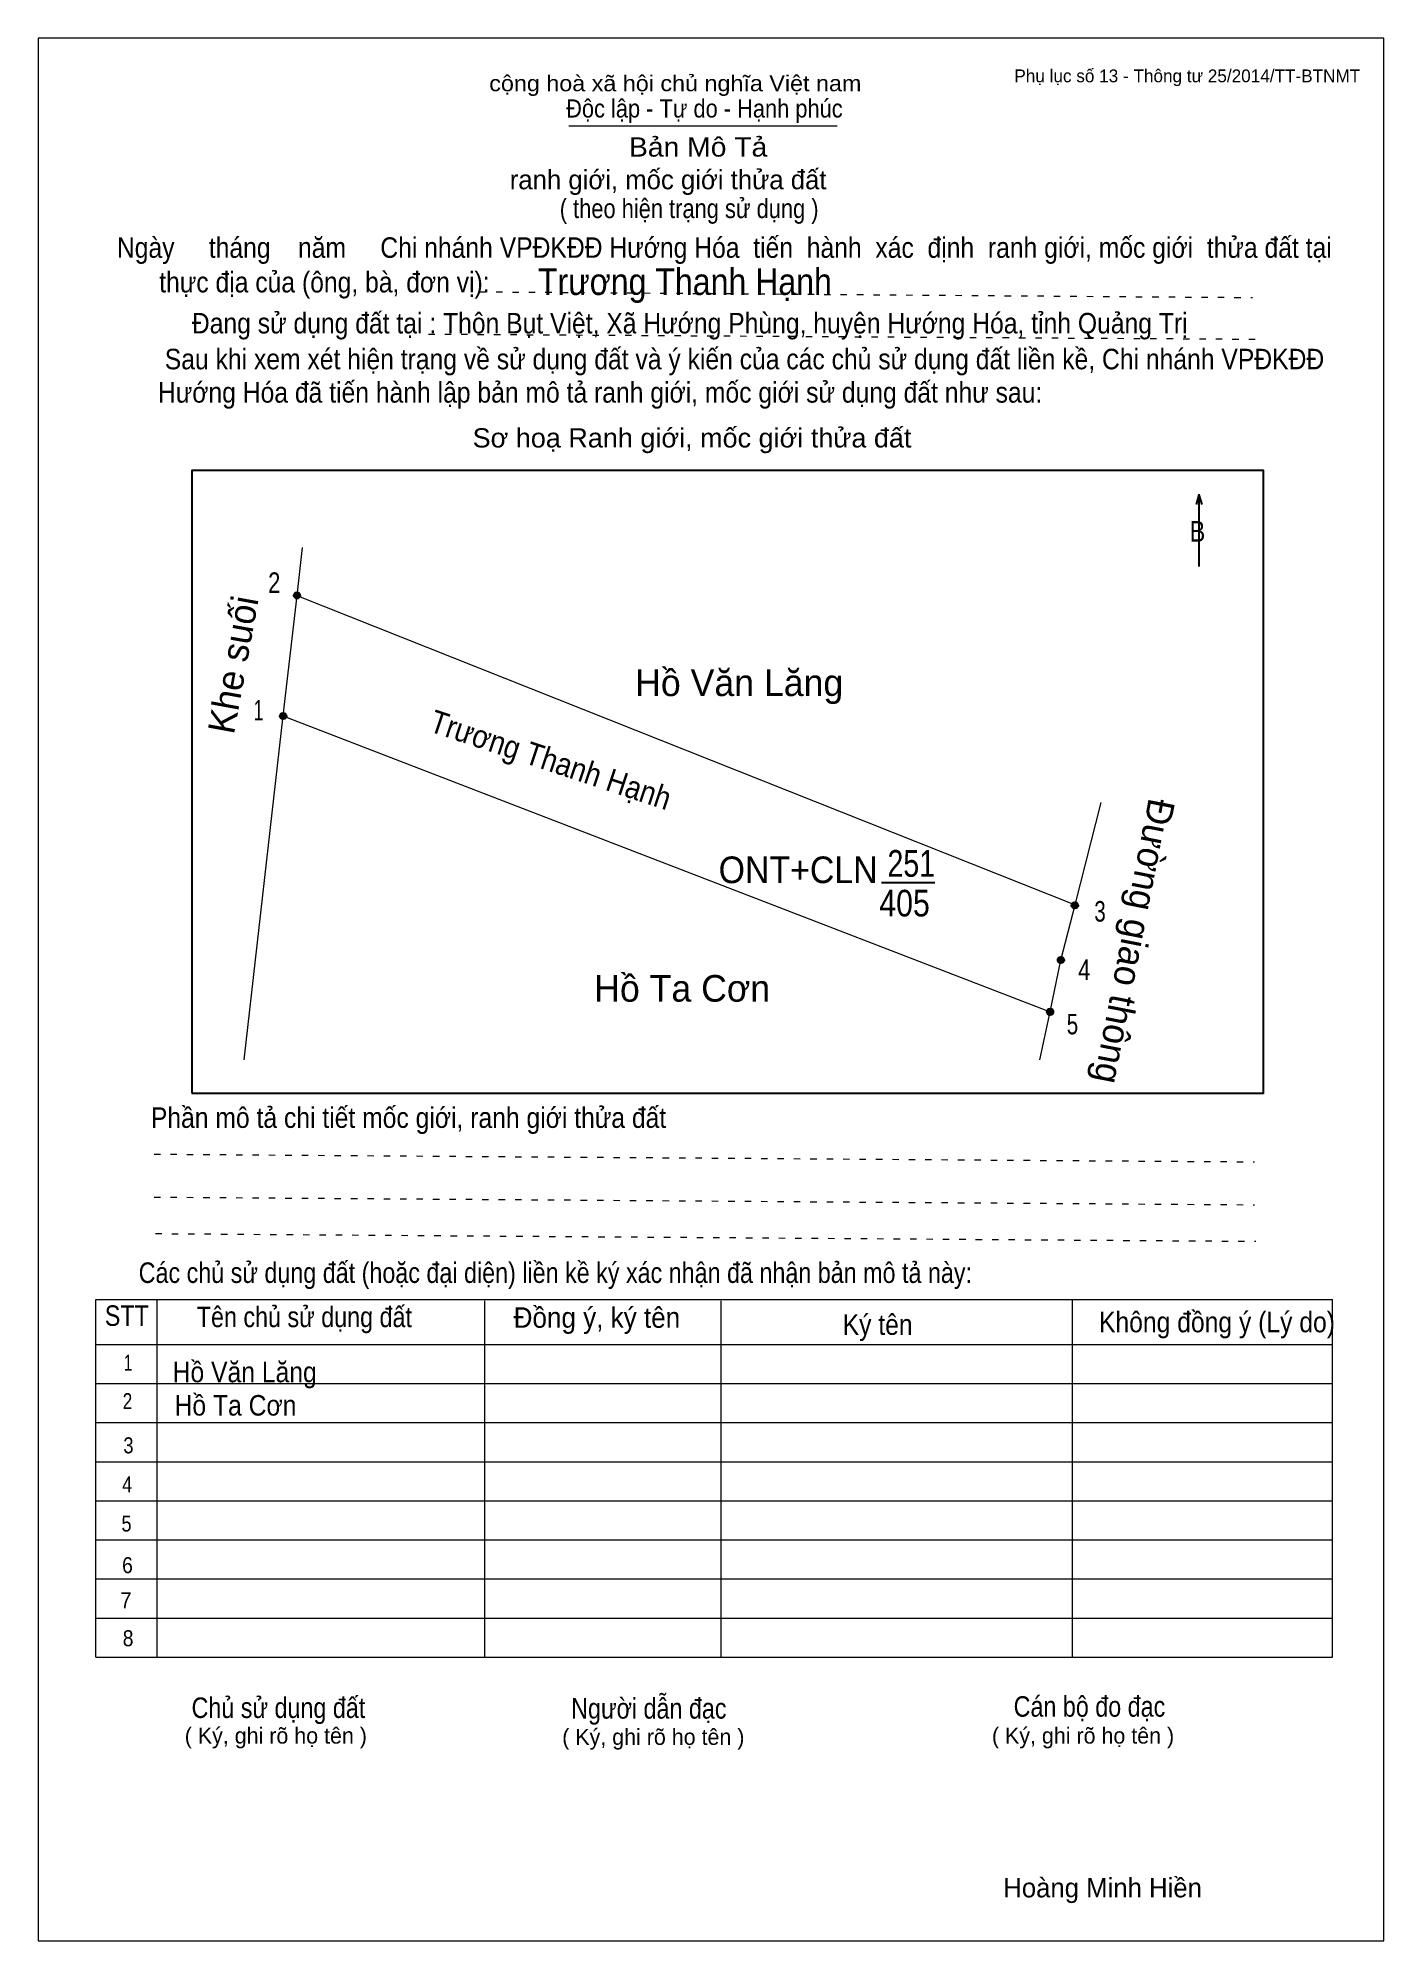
# Model space of a CAD drawing. Header units: centimetres. Extents: x 0 to 21, y 0 to 29.7.
import ezdxf
from ezdxf.enums import TextEntityAlignment as Align

# ---------------------------------------------------------------- set-up
doc = ezdxf.new("R2010")
doc.units = ezdxf.units.CM
doc.header["$LTSCALE"] = 0.13
doc.linetypes.add('DOTTED', pattern=[1.5, 0.3, -1.2])
for name, color, linetype, lineweight in [('1', 7, 'Continuous', 13), ('32', 7, 'Continuous', 25), ('33', 7, 'Continuous', 25), ('6', 7, 'Continuous', 13), ('62', 7, 'Continuous', 13)]:
    doc.layers.add(name, color=color, linetype=linetype, lineweight=lineweight)
for name, color, linetype in [('2', 7, 'Continuous'), ('34', 7, 'Continuous'), ('63', 7, 'Continuous')]:
    doc.layers.add(name, color=color, linetype=linetype)

msp = doc.modelspace()

# ---------------------------------------------------------------- hatches: boundary and pattern name
at = {"layer": '32'}
for points in [[(4.0907, 21.0012, 1), (3.9907, 21.0012, 1)], [(3.8749, 19.1183, 1), (3.7749, 19.1183, 1)], [(16.2275, 16.1635, 1), (16.1275, 16.1635, 1)], [(16.0093, 15.3098, 1), (15.9093, 15.3098, 1)], [(15.841, 14.5012, 1), (15.741, 14.5012, 1)]]:
    msp.add_hatch(color=256, dxfattribs=at).paths.add_polyline_path(points)

# ---------------------------------------------------------------- linework, layer by layer
at = {"layer": '1'}
msp.add_lwpolyline([(21, 0), (21, 29.7), (0, 29.7), (0, 0)], close=True, dxfattribs=at)
at = {"layer": '32'}
for centre in [(4.0407, 21.0012), (3.8249, 19.1183), (16.1775, 16.1635), (15.9593, 15.3098), (15.791, 14.5012)]:
    msp.add_circle(centre, 0.05, dxfattribs=at)
at = {"layer": '33'}
msp.add_line((13.16, 16.52), (13.99, 16.52), dxfattribs=at)
at = {"layer": '6'}
for p, q in [((4.04, 21), (16.18, 16.17)), ((3.82, 19.12), (3.21, 13.75)), ((3.82, 19.12), (15.79, 14.5)), ((16.18, 16.17), (16.59, 17.77)), ((15.63, 13.75), (15.79, 14.5))]:
    msp.add_line(p, q, dxfattribs=at)
for points in [[(4.12, 21.75), (4.04, 21), (3.82, 19.12)], [(15.79, 14.5), (15.96, 15.31), (16.18, 16.17)]]:
    msp.add_lwpolyline(points, dxfattribs=at)
at = {"layer": '62'}
for p, q in [((8.28, 28.33), (12.47, 28.33)), ((0.9, 10.01), (20.2, 10.01)), ((0.9, 4.43), (0.9, 10.01)), ((1.86, 4.43), (1.86, 10.01)), ((6.97, 4.43), (6.97, 9.99)), ((10.66, 4.43), (10.66, 9.99)), ((16.14, 4.43), (16.14, 10.01)), ((20.2, 4.43), (20.2, 10.01)), ((0.9, 9.31), (20.2, 9.31)), ((0.9, 8.7), (20.2, 8.7)), ((0.9, 8.09), (20.2, 8.09)), ((0.9, 7.48), (20.2, 7.48)), ((0.9, 6.87), (20.2, 6.87)), ((0.9, 6.26), (20.2, 6.26)), ((0.9, 5.65), (20.2, 5.65)), ((0.9, 5.04), (20.2, 5.04)), ((0.9, 4.43), (20.2, 4.43))]:
    msp.add_line(p, q, dxfattribs=at)
at = {"layer": '62', "linetype": 'DOTTED'}
for p, q in [((6.89, 25.74), (18.95, 25.65)), ((6.09, 25.08), (19.04, 25)), ((1.81, 12.28), (18.98, 12.16)), ((1.81, 11.61), (18.98, 11.49)), ((1.83, 11.04), (19, 10.92))]:
    msp.add_line(p, q, dxfattribs=at)
at = {"layer": '62', "lineweight": 25}
for p, q in [((18.11, 22.58), (18.11, 21.45)), ((18.11, 22.57), (18.07, 22.42)), ((18.11, 22.57), (18.16, 22.42))]:
    msp.add_line(p, q, dxfattribs=at)
msp.add_lwpolyline([(2.4, 13.23), (19.12, 13.23), (19.12, 22.95), (2.4, 22.95)], close=True, dxfattribs=at)

# ---------------------------------------------------------------- texts
at = {"layer": '2', "width": 0.9}
msp.add_text('Trương Thanh Hạnh', height=0.3557, rotation=341.577, dxfattribs=at).set_placement((7.9438, 18.2658), align=Align.CENTER)
at = {"layer": '32'}
for s, width, p in [('2', 0.8, (3.685, 21.04)), ('1', 0.65, (3.44, 19.05)), ('3', 0.75, (16.57, 15.91)), ('4', 0.8, (16.325, 15)), ('5', 0.75, (16.14, 14.15))]:
    msp.add_text(s, height=0.32, dxfattribs=dict(at, width=width)).set_placement(p, align=Align.CENTER)
at = {"layer": '33'}
for s, rotation, p in [('Khe suối', 79.676, (3.2491, 19.8827)), ('Đường giao thông', 258.97, (16.9031, 15.6398))]:
    msp.add_text(s, height=0.4159, rotation=rotation, dxfattribs=at).set_placement(p, align=Align.CENTER)
for s, p in [('Hồ Văn Lăng', (10.94, 19.43)), ('Hồ Ta Cơn', (10.05, 14.66))]:
    msp.add_text(s, height=0.4159, dxfattribs=at).set_placement(p, align=Align.CENTER)
at = {"layer": '33', "width": 0.95}
msp.add_text('ONT+CLN', height=0.4159, dxfattribs=at).set_placement((13.1, 16.51), align=Align.RIGHT)
at = {"layer": '33'}
for s, width, p in [('251', 0.8, (13.625, 16.61)), ('405', 0.85, (13.52, 15.99))]:
    msp.add_text(s, height=0.4159, dxfattribs=dict(at, width=width)).set_placement(p, align=Align.CENTER)
at = {"layer": '34', "width": 0.9}
for s, p in [('Hồ Văn Lăng', (2.1, 8.72)), ('Hồ Ta Cơn', (2.13, 8.2))]:
    msp.add_text(s, height=0.32, dxfattribs=at).set_placement(p)
at = {"layer": '62'}
for s, height, width, p in [('cộng hoà xã hội chủ nghĩa Việt nam', 0.2474, 1.1, (7.04, 28.87)), ('Độc lập - Tự do - Hạnh phúc', 0.2828, 0.9, (8.24, 28.46)), ('Bản Mô Tả', 0.3, 1.1, (9.22, 27.85)), ('( theo hiện trạng sử dụng )', 0.3, 0.85, (8.14, 26.89)), ('Ngày     tháng    năm     Chi nhánh VPĐKĐĐ Hướng Hóa  tiến  hành  xác  định  ranh giới, mốc giới  thửa đất tại ', 0.32, 0.9, (1.23, 26.27)), ('thực địa của (ông, bà, đơn vị): ', 0.32, 0.9, (1.89, 25.73)), ('Trương Thanh Hạnh', 0.4159, 0.9, (7.8, 25.69)), ('Đang sử dụng đất tại : Thôn Bụt Việt, Xã Hướng Phùng, huyện Hướng Hóa, tỉnh Quảng Trị', 0.32, 0.9, (2.4, 25.09)), (' Sau khi xem xét hiện trạng về sử dụng đất và ý kiến của các chủ sử dụng đất liền kề, Chi nhánh VPĐKĐĐ ', 0.32, 0.9, (1.87, 24.53)), ('Hướng Hóa đã tiến hành lập bản mô tả ranh giới, mốc giới sử dụng đất như sau:', 0.32, 0.9, (1.87, 24.01)), ('Sơ hoạ Ranh giới, mốc giới thửa đất', 0.3, 1.05, (6.78, 23.31)), ('B', 0.32, 0.85, (17.97, 21.84)), ('Phần mô tả chi tiết mốc giới, ranh giới thửa đất ', 0.32, 0.9, (1.76, 12.69)), ('Các chủ sử dụng đất (hoặc đại diện) liền kề ký xác nhận đã nhận bản mô tả này:', 0.32, 0.85, (1.57, 10.27))]:
    msp.add_text(s, height=height, dxfattribs=dict(at, width=width)).set_placement(p)
msp.add_text('ranh giới, mốc giới thửa đất', height=0.3, dxfattribs=at).set_placement((7.36, 27.34))
for s, height, width, p in [('STT', 0.32, 0.85, (1.385, 9.6)), ('Tên chủ sử dụng đất', 0.32, 0.85, (4.155, 9.58)), ('Đồng ý, ký tên', 0.32, 0.95, (8.72, 9.57)), ('Ký tên', 0.32, 0.9, (13.1, 9.46)), ('Không đồng ý (Lý do)', 0.32, 0.9, (18.395, 9.5)), ('1', 0.25, 0.7, (1.405, 8.9)), ('2', 0.25, 0.8, (1.395, 8.3)), ('3', 0.25, 0.85, (1.41, 7.61)), ('4', 0.25, 0.85, (1.39, 7)), ('5', 0.25, 0.85, (1.38, 6.39)), ('6', 0.25, 0.9, (1.395, 5.74)), ('7', 0.25, 0.95, (1.37, 5.19)), ('8', 0.25, 0.9, (1.405, 4.6)), ('Người dẫn đạc', 0.32, 0.85, (9.53, 3.47)), ('Chủ sử dụng đất', 0.32, 0.85, (3.75, 3.48)), ('Cán bộ đo đạc', 0.32, 0.85, (16.405, 3.5))]:
    msp.add_text(s, height=height, dxfattribs=dict(at, width=width)).set_placement(p, align=Align.CENTER)
for p in [(3.71, 3.08), (9.6, 3.06), (16.305, 3.08)]:
    msp.add_text('( Ký, ghi rõ họ tên )', height=0.25, dxfattribs=at).set_placement(p, align=Align.CENTER)
at = {"layer": '63'}
msp.add_text('Phụ lục số 13 - Thông tư 25/2014/TT-BTNMT', height=0.2, dxfattribs=at).set_placement((20.63, 29.01), align=Align.RIGHT)
msp.add_text('Hoàng Minh Hiền', height=0.3, dxfattribs=at).set_placement((16.61, 0.68), align=Align.CENTER)

doc.saveas('drawing.dxf')
